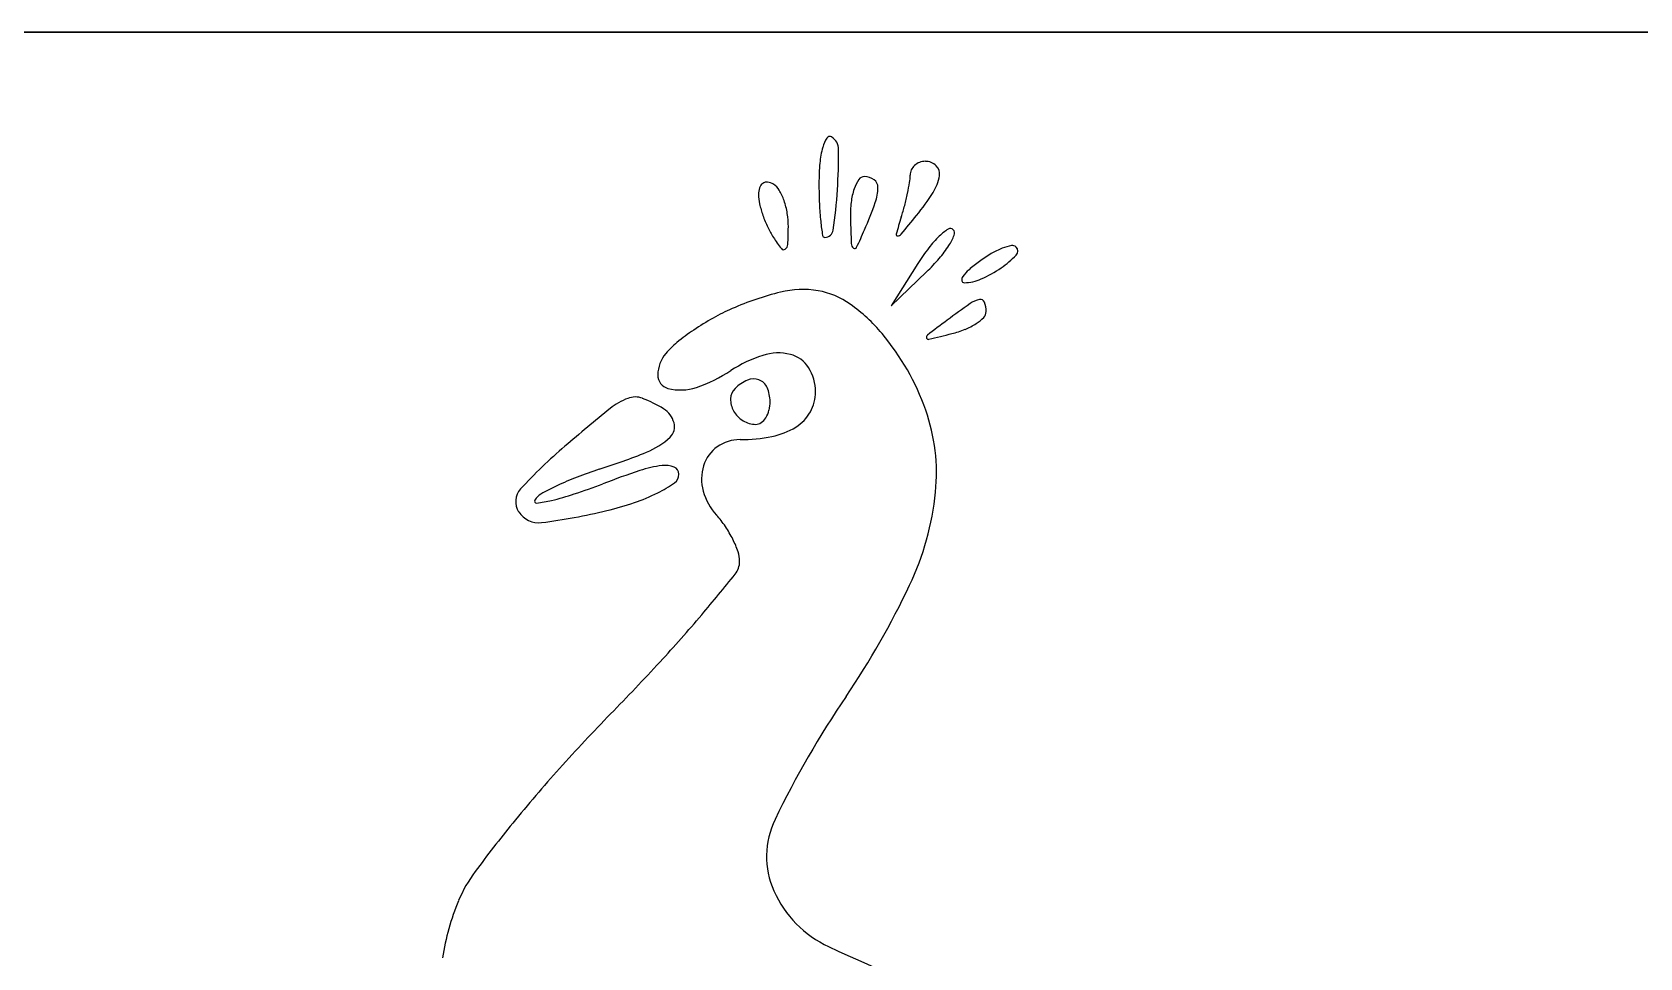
# Model space of a CAD drawing. Header units: millimetres. Extents: x 56222 to 3066687, y -650199 to -121287.
# Drawn here: x 140393.02 to 140399.27, y -185731.99 to -185728.4 of the extents above; entities that cross this region are included whole.
import ezdxf

# ---------------------------------------------------------------- set-up
doc = ezdxf.new("R2010")
doc.units = ezdxf.units.MM
doc.header["$MEASUREMENT"] = 0
doc.layers.add('$TD_AUDIT_GENERATED_(A0BDF17)', color=32, linetype='Continuous', lineweight=30)
doc.layers.add('FURNITURE', color=32, linetype='Continuous', lineweight=9)

msp = doc.modelspace()

# ---------------------------------------------------------------- linework, layer by layer
at = {"layer": '$TD_AUDIT_GENERATED_(A0BDF17)', "linetype": 'Continuous', "lineweight": 25, "ltscale": 2}
for p, q in [((140396.4639, -185729.2951), (140396.3603, -185729.4592)), ((140396.3603, -185729.4592), (140396.4968, -185729.3281))]:
    msp.add_line(p, q, dxfattribs=at)
for centre, radius, start, end in [((140396.429, -185728.9361), 0.3473, 164.69087, 174.91551), ((140396.2205, -185728.8791), 0.1311, 147.45092, 164.69094), ((140396.1215, -185728.8159), 0.0137, 58.2826, 147.45103), ((140396.0986, -185728.8529), 0.0572, 0.45605, 58.28254), ((140396.9646, -185728.9838), 0.8851, 174.9155, 180.00001), ((140394.0708, -185728.869), 2.085, 356.12917, 0.45609), ((140396.491, -185728.9584), 0.0593, 110.72075, 132.55859), ((140396.4925, -185728.9624), 0.0637, 90, 110.72064), ((140396.4925, -185728.9594), 0.0606, 46.20107, 90), ((140396.3523, -185729.0515), 0.1438, 145.21008, 161.32073), ((140396.2565, -185728.985), 0.0272, 90, 145.21003), ((140396.2565, -185729.0187), 0.0609, 52.74977, 89.99993), ((140396.2581, -185728.953), 0.1754, 350.82104, 359.99996), ((140396.483, -185728.953), 0.0495, 155.32076, 180.00008), ((140396.4881, -185728.9553), 0.0551, 132.55852, 155.32056), ((140396.3766, -185728.9267), 0.1731, 327.40857, 350.71806), ((140396.5039, -185728.9475), 0.0441, 350.71811, 46.20105), ((140395.9279, -185729.0271), 0.0834, 161.98928, 180.67023), ((140396.0093, -185729.0261), 0.1648, 180.67021, 193.27242), ((140395.8804, -185729.0116), 0.0335, 125.05851, 161.98944), ((140395.8769, -185729.0066), 0.0274, 83.13995, 125.0584), ((140395.8736, -185729.0342), 0.0551, 58.28254, 83.1399), ((140395.8673, -185729.0443), 0.0671, 30.39599, 58.28252), ((140395.7252, -185729.1277), 0.2318, 19.31784, 30.39594), ((140398.055, -185728.9838), 1.9755, 180.00006, 182.33535), ((140393.9692, -185728.8621), 2.187, 352.03023, 356.1292), ((140396.4551, -185729.0863), 0.2523, 161.32071, 173.5413), ((140396.2703, -185729.0006), 0.0382, 0.00002, 52.74987), ((140396.1377, -185729.0006), 0.1708, 340.09915, 0.00006), ((140395.4414, -185728.8152), 1.0038, 345.30743, 348.05773), ((140395.5564, -185728.8396), 0.8862, 348.0578, 350.82115), ((140395.7178, -185728.5054), 0.9551, 320.82684, 327.40854), ((140396.278, -185728.9627), 0.4409, 193.27254, 199.3179), ((140395.6684, -185729.1476), 0.292, 9.21214, 19.31783), ((140397.0888, -185729.0232), 1.0084, 182.33539, 186.19791), ((140396.6517, -185729.1085), 0.4502, 173.54133, 181.46401), ((140394.4749, -185728.3987), 1.9391, 336.74605, 340.09922), ((140395.5172, -185728.8351), 0.9254, 342.38417, 345.30747), ((140396.3135, -185728.9503), 0.4786, 199.31783, 205.22509), ((140396.1874, -185729.0097), 0.3391, 205.22511, 212.87263), ((140395.6486, -185729.1508), 0.3121, 359.59953, 9.21225), ((140394.4372, -185729.1423), 1.5235, 357.00376, 359.59961), ((140397.3304, -185728.997), 1.2514, 186.19791, 188.68628), ((140401.8204, -185728.9764), 5.6205, 181.46407, 182.46606), ((140398.9489, -185729.9248), 2.6752, 162.3842, 163.86699), ((140390.117, -185723.9419), 8.1797, 320.17113, 320.82682), ((140396.4283, -185728.854), 0.6259, 212.87249, 217.77672), ((140396.1024, -185729.1846), 0.00917, 188.68638, 270.00001), ((140396.1024, -185729.1608), 0.033, 270, 352.03022), ((140396.2282, -185729.2172), 0.0231, 182.46589, 231.10677), ((140394.352, -185728.3458), 2.0729, 334.67731, 336.74609), ((140396.3843, -185729.1829), 0.00542, 163.86727, 276.24029), ((140396.3826, -185729.1676), 0.0208, 276.24025, 320.17128), ((140396.8222, -185729.476), 0.3979, 133.82859, 142.64962), ((140396.702, -185729.3507), 0.2242, 122.66342, 133.82863), ((140396.5894, -185729.1751), 0.0156, 45.00007, 122.66356), ((140396.3607, -185729.0851), 0.2636, 327.73232, 337.72593), ((140396.5868, -185729.1777), 0.0193, 337.72576, 44.99994), ((140395.9424, -185729.2306), 0.0112, 217.77664, 305.05833), ((140395.9355, -185729.2208), 0.0232, 305.0583, 357.00364), ((140396.2186, -185729.2291), 0.0079, 231.10696, 334.6773), ((140397.1669, -185729.739), 0.8315, 142.64959, 147.73227), ((140395.9563, -185728.765), 0.7805, 313.82853, 319.15676), ((140396.2341, -185729.0052), 0.4133, 319.15678, 327.73225), ((140397.015, -185729.7147), 0.5298, 120.24451, 126.1749), ((140396.9048, -185729.5257), 0.311, 111.40632, 120.24451), ((140396.5712, -185728.9992), 0.3801, 304.55145, 316.06348), ((140396.8676, -185729.4308), 0.2091, 101.32877, 111.40633), ((140396.8305, -185729.2454), 0.02, 44.99997, 101.32868), ((140396.8287, -185729.2472), 0.0226, 316.06359, 45.00001), ((140396.762, -185729.4343), 0.1524, 130.99812, 144.56159), ((140397.064, -185729.7816), 0.6127, 126.17493, 130.99807), ((140396.519, -185728.9234), 0.4721, 293.82275, 304.55144), ((140396.2155, -185730.5566), 1.1848, 103.9281, 113.5486), ((140396.0169, -185729.7557), 0.3597, 80.54765, 103.92813), ((140396.027, -185729.6949), 0.298, 54.24688, 80.5476), ((140396.6556, -185729.3586), 0.0219, 144.56136, 188.78982), ((140396.6433, -185729.3605), 0.00935, 188.79008, 270.93227), ((140396.6407, -185729.1988), 0.171, 270.93219, 293.82267), ((140395.8027, -185730.0064), 0.6819, 40.07874, 54.24687), ((140398.7702, -185732.4502), 3.6636, 125.05116, 126.76428), ((140396.7253, -185729.5353), 0.1029, 102.4916, 125.0512), ((140396.7066, -185729.4506), 0.0161, 20.85529, 102.4916), ((140396.6245, -185729.4818), 0.104, 0.00001, 20.85521), ((140396.1927, -185730.4398), 1.07, 119.33898, 124.05765), ((140396.0675, -185730.2169), 0.8143, 113.54852, 119.33897), ((140402.283, -185737.1518), 9.5326, 126.76422, 127.34543), ((140396.549, -185729.3106), 0.2592, 292.09597, 302.80432), ((140396.5949, -185729.3818), 0.1745, 302.80426, 315.46336), ((140396.6966, -185729.4818), 0.0319, 315.46326, 0.00002), ((140396.1356, -185730.3553), 0.968, 124.05769, 128.88495), ((140395.5975, -185730.1791), 0.95, 19.35173, 40.07874), ((140396.5062, -185729.5812), 0.00967, 127.34532, 199.2722), ((140396.5044, -185729.5819), 0.00774, 199.27221, 283.47827), ((140394.6495, -185721.8427), 7.966, 283.47825, 284.1415), ((140396.5016, -185729.1936), 0.3854, 284.14151, 292.09601), ((140395.5883, -185729.7303), 0.1346, 140.30981, 178.78304), ((140395.7192, -185729.8389), 0.3046, 128.88496, 140.30989), ((140396.0178, -185730.1398), 0.5125, 107.75755, 123.23387), ((140395.9211, -185729.8378), 0.1954, 75.97859, 107.75767), ((140395.94, -185729.7623), 0.1176, 32.32679, 75.97858), ((140395.4161, -185729.2214), 0.5854, 288.66809, 303.23389), ((140395.8908, -185729.7934), 0.1758, 359.99999, 32.32674), ((140395.5067, -185729.7286), 0.0529, 178.78306, 255.17834), ((140395.5422, -185729.5946), 0.1915, 255.17835, 288.66818), ((140395.7953, -185729.822), 0.059, 135, 178.28044), ((140395.8628, -185729.8896), 0.1545, 113.32087, 134.99996), ((140395.8255, -185729.803), 0.0602, 69.53735, 113.32082), ((140395.827, -185729.799), 0.0559, 23.66445, 69.53739), ((140395.7537, -185729.8311), 0.1359, 0.00003, 23.66444), ((140395.4254, -185730.0507), 0.2483, 110.78014, 129.18991), ((140395.3661, -185729.8946), 0.0813, 69.4457, 110.78017), ((140395.2384, -185730.2351), 0.4449, 57.69803, 69.44575), ((140395.8255, -185729.823), 0.0892, 178.28032, 210.04209), ((140395.7491, -185729.8311), 0.1406, 346.07141, 0.00003), ((140395.9102, -185729.7934), 0.1564, 330.31193, 359.99997), ((140401.9542, -185738.0588), 10.5805, 129.18987, 130.42516), ((140395.4254, -185729.9394), 0.095, 15.79826, 57.69809), ((140395.8424, -185729.8132), 0.1088, 210.04221, 238.257), ((140395.8341, -185729.8266), 0.0929, 238.25691, 270.00002), ((140395.8155, -185729.8573), 0.0682, 305.64998, 327.89904), ((140395.7898, -185729.8412), 0.0986, 327.89898, 346.07146), ((140395.8996, -185729.7874), 0.1686, 302.24592, 330.31194), ((140395.7969, -185730.109), 0.7388, 354.32495, 19.35172), ((140395.4636, -185729.9286), 0.0554, 313.26033, 15.79829), ((140395.7731, -185729.3293), 0.6493, 270.00003, 281.01479), ((140395.8341, -185729.8833), 0.0363, 270.00008, 305.65), ((140395.8456, -185729.7018), 0.2697, 281.01484, 302.24592), ((140396.3523, -185731.4824), 1.9416, 130.42507, 137.48489), ((140394.4353, -185727.6167), 2.6004, 287.71989, 292.00878), ((140395.2992, -185729.7539), 0.2953, 292.00885, 313.26039), ((140395.7663, -185730.122), 0.1413, 125.25654, 162.69705), ((140395.7731, -185730.1317), 0.1531, 89.99997, 125.25656), ((140395.5269, -185730.5283), 0.4524, 97.19455, 108.376), ((140395.4821, -185730.1736), 0.0948, 68.37304, 97.19461), ((140395.5062, -185730.1129), 0.0295, 0.00002, 68.37298), ((140395.7968, -185730.1315), 0.1732, 162.69703, 195.7392), ((140395.5451, -185731.1713), 1.1226, 111.14132, 115.47397), ((140394.2369, -185727.5083), 2.8261, 288.413, 290.80536), ((140395.695, -185731.5589), 1.5382, 107.71983, 111.14128), ((140396.517, -185733.5089), 3.5931, 108.37603, 110.80528), ((140395.2249, -185729.7325), 0.5072, 296.77319, 305.38527), ((140395.4951, -185730.1129), 0.0406, 305.38532, 359.99995), ((140394.975, -185730.2197), 0.0731, 137.4849, 212.9898), ((140394.9827, -185730.2172), 0.00769, 148.28254, 276.19312), ((140395.0328, -185730.2482), 0.0666, 119.41699, 148.28255), ((140394.9331, -185729.7605), 0.4671, 276.19314, 283.40178), ((140395.5003, -185731.0773), 1.0185, 115.47391, 119.41708), ((140394.7981, -185729.194), 1.0494, 283.40177, 288.41298), ((140395.1352, -185729.5547), 0.7063, 288.79848, 296.77313), ((140395.855, -185730.1151), 0.2337, 195.73923, 222.14467), ((140395.4412, -185730.0737), 1.0962, 334.60673, 354.32497), ((140394.9908, -185730.2094), 0.0919, 212.98981, 277.41178), ((140394.6832, -185727.8443), 2.477, 277.41173, 283.3593), ((140394.9835, -185729.109), 1.1771, 283.35922, 288.79854), ((140395.3901, -185730.5358), 0.3933, 34.00973, 42.1446), ((140395.3453, -185730.5661), 0.4474, 26.62465, 34.00981), ((140395.4, -185730.5387), 0.3862, 18.8935, 26.62458), ((140395.6922, -185730.4513), 0.0794, 321.18647, 0.00002), ((140395.6553, -185730.4513), 0.1163, 0.00001, 18.89358), ((140389.3888, -185725.3808), 8.1691, 319.75752, 321.18646), ((140393.4821, -185729.1437), 3.2648, 325.86768, 334.60678), ((140391.2922, -185726.9917), 5.6755, 317.28956, 319.75754), ((140388.4298, -185724.3494), 9.571, 315.621, 317.28965), ((140399.3516, -185733.1226), 3.8262, 145.86766, 154.12797), ((140400.0818, -185735.7515), 6.7316, 135.62107, 138.09019), ((140399.3916, -185735.132), 5.8041, 138.09022, 140.84968), ((140396.2045, -185731.5963), 0.3285, 154.12793, 203.98446), ((140398.9312, -185734.7572), 5.2105, 140.84972, 143.46298), ((140395.1768, -185731.9753), 0.5378, 143.46297, 157.32355), ((140395.5658, -185732.1379), 0.9594, 157.32353, 171.12519), ((140396.3008, -185731.5535), 0.4338, 203.98437, 244.93145), ((140399.1364, -185725.4913), 7.1265, 244.93145, 250.25327)]:
    msp.add_arc(centre, radius, start, end, dxfattribs=at)
at = {"layer": 'FURNITURE', "lineweight": 30}
msp.add_line((140369.3346, -185728.3975), (140406.3359, -185728.3975), dxfattribs=at)

doc.saveas('drawing.dxf')
